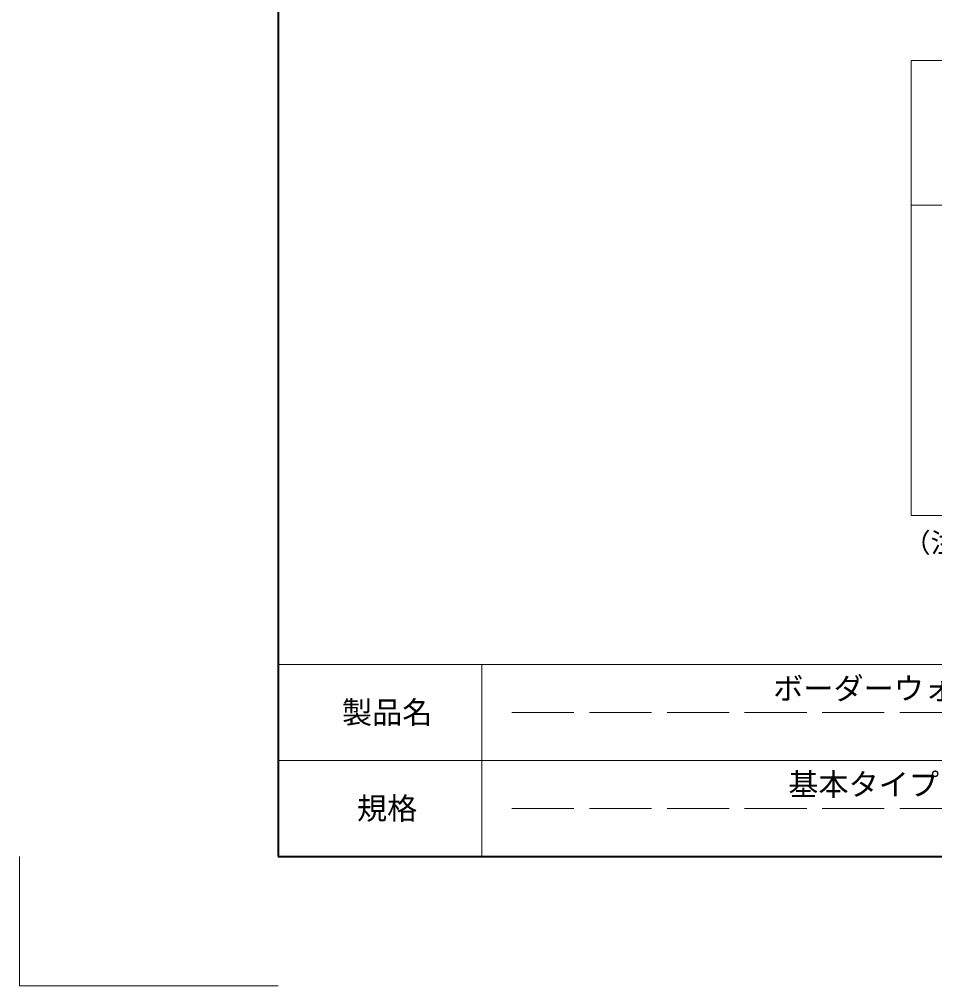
# Model space of a CAD drawing. Units: millimetres at full size; details may follow other scales. Extents: x 199178 to 219083, y 873019 to 880494.
# Drawn here: x 199178 to 200947, y 873019 to 874888 of the extents above; entities that cross this region are included whole.
import ezdxf
from ezdxf.enums import TextEntityAlignment as Align

# ---------------------------------------------------------------- set-up
doc = ezdxf.new("R2010")
doc.units = ezdxf.units.MM
doc.header["$LTSCALE"] = 20
doc.linetypes.add('DASHED', pattern=[7.5, 6, -1.5])
for name, color, linetype, lineweight in [('Defpoints_3', 7, 'Continuous', 13), ('図枠', 7, 'Continuous', 5), ('寸法表', 30, 'Continuous', 20)]:
    doc.layers.add(name, color=color, linetype=linetype, lineweight=lineweight)
doc.layers.add('文字', color=7, linetype='Continuous')
doc.styles.add('ＭＳ ゴシック', font='')
doc.styles.get('ＭＳ ゴシック').set_extended_font_data('MS Gothic')

msp = doc.modelspace()

# ---------------------------------------------------------------- linework, layer by layer
at = {"layer": 'Defpoints_3'}
for p in [(199178.16, 873269.32), (199678.16, 873019.32)]:
    msp.add_line(p, (199178.16, 873019.32), dxfattribs=at)
at = {"layer": '図枠', "lineweight": 40}
for p, q in [((199678.16, 880194.32), (199678.16, 873269.32)), ((199678.16, 873269.32), (204178.16, 873269.32))]:
    msp.add_line(p, q, dxfattribs=at)
at = {"layer": '図枠', "lineweight": 13}
for p, q in [((204178.16, 873640.57), (199678.16, 873640.57)), ((200071.91, 873269.32), (200071.91, 873640.57)), ((203053.16, 873454.94), (199678.16, 873454.94))]:
    msp.add_line(p, q, dxfattribs=at)
at = {"layer": '図枠', "linetype": 'DASHED', "lineweight": 9}
for p, q in [((201900.03, 873547.76), (200128.16, 873547.76)), ((201900.03, 873362.13), (200128.16, 873362.13))]:
    msp.add_line(p, q, dxfattribs=at)
at = {"layer": '寸法表'}
for p, q in [((200902.16, 874808.35), (202954.16, 874808.35)), ((200902.16, 874808.35), (200902.16, 873928.35)), ((200902.16, 874528.35), (202954.16, 874528.35)), ((200902.16, 873928.35), (202954.16, 873928.35))]:
    msp.add_line(p, q, dxfattribs=at)

# ---------------------------------------------------------------- texts
at = {"layer": '図枠', "style": 'ＭＳ ゴシック'}
for s, p in [('ボーダーウォール（標準部）', (201014.09, 873594.16)), ('製品名', (199889.09, 873547.76)), ('基本タイプ・土留タイプ\u3000', (201014.09, 873408.54)), ('規格', (199889.09, 873362.13))]:
    msp.add_text(s, height=42.72, dxfattribs=at).set_placement(p, align=Align.MIDDLE_CENTER)
at = {"layer": '文字', "style": 'ＭＳ ゴシック'}
msp.add_text('（注）こちらの製品につきましては、あらかじめ担当営業にお問い合わせください。', height=37.98, dxfattribs=at).set_placement((201872.06, 873875.87), align=Align.MIDDLE_CENTER)

doc.saveas('drawing.dxf')
